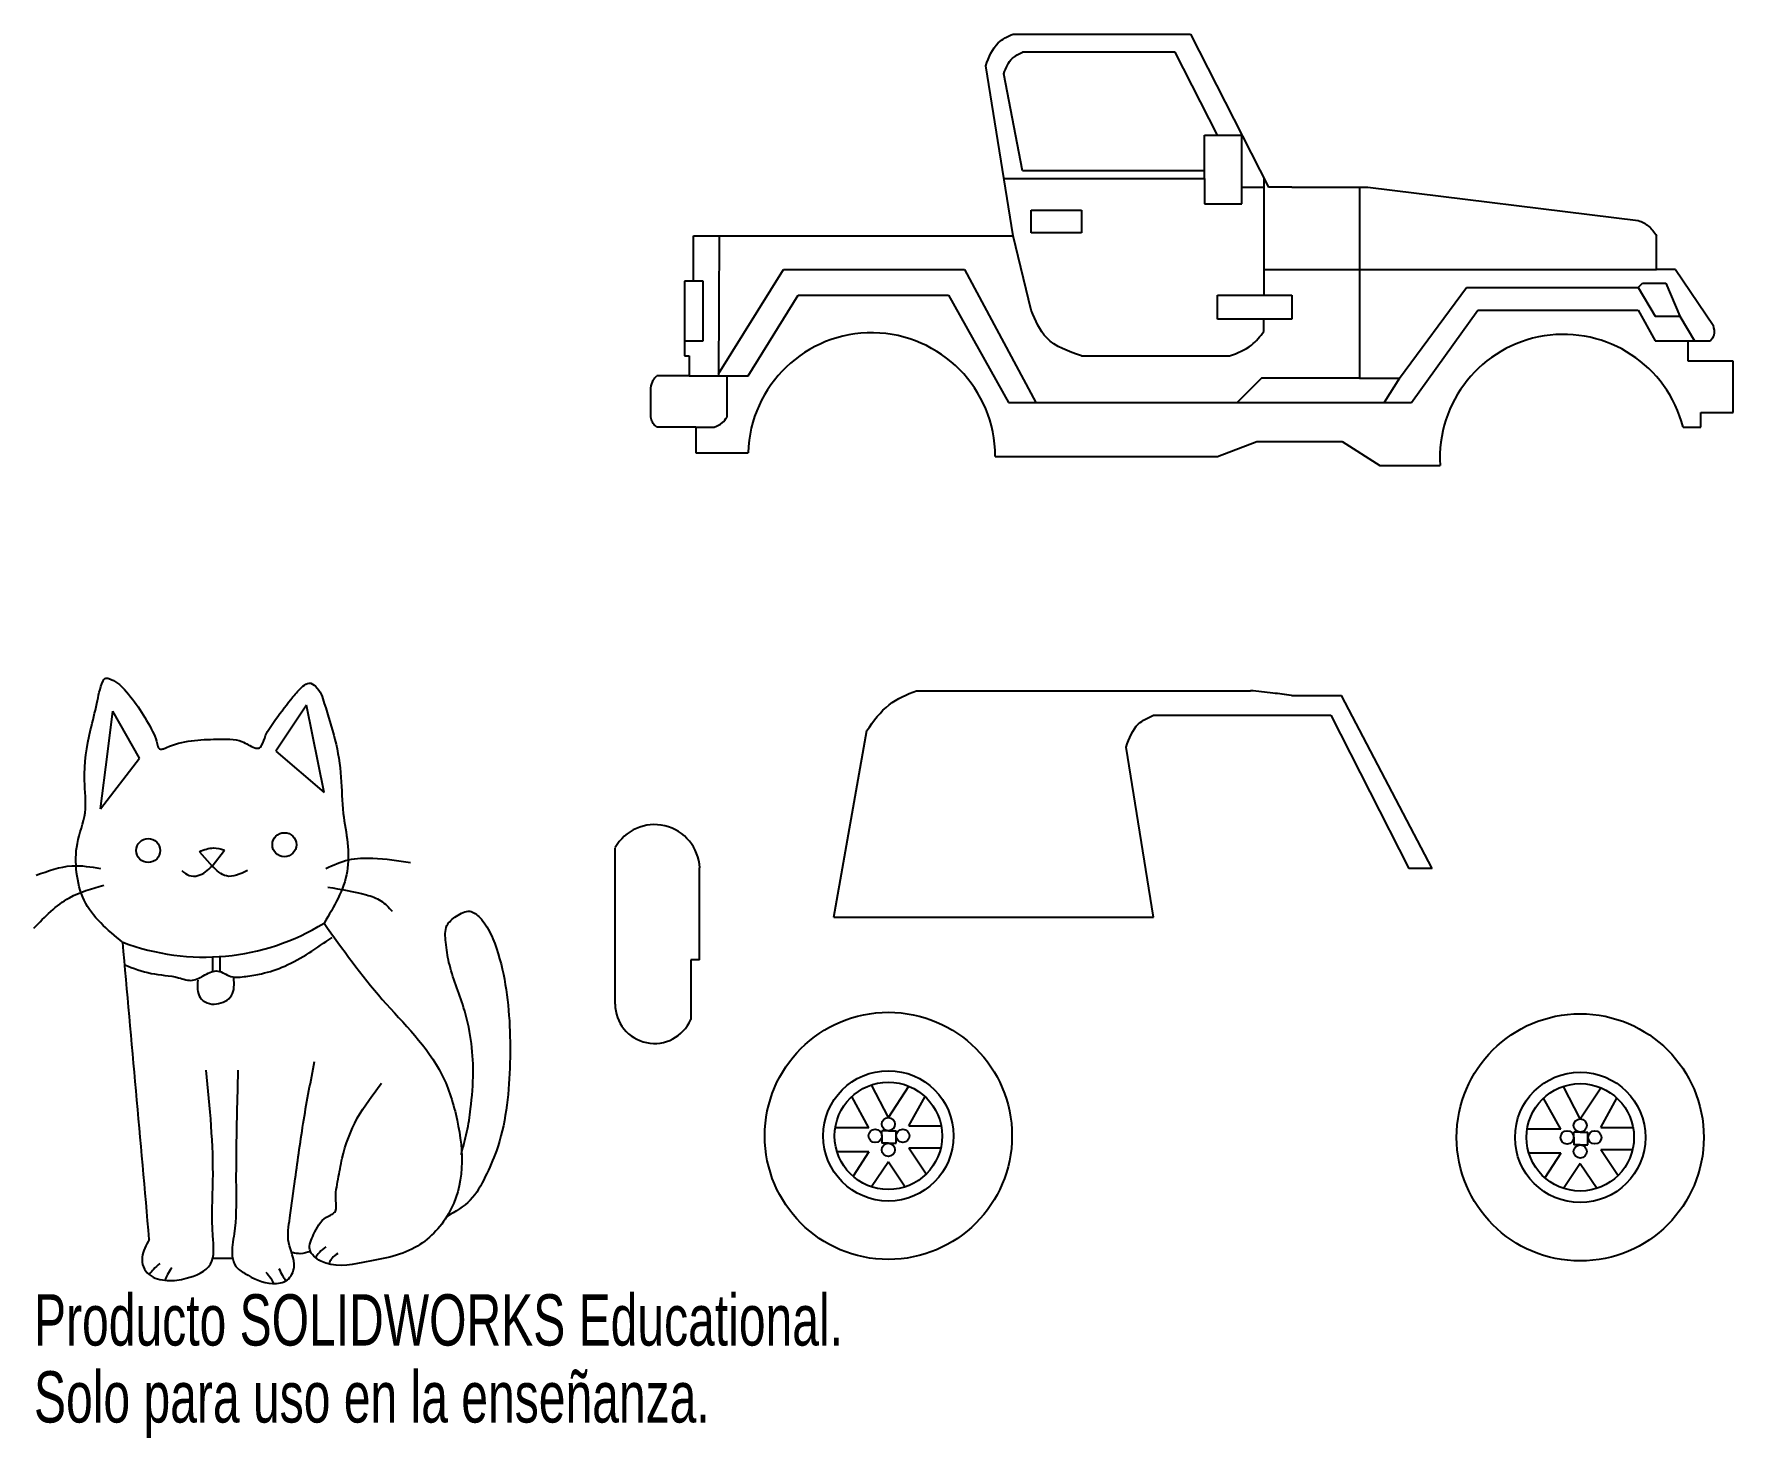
# Model space of a CAD drawing. Header units: millimetres. Extents: x 3 to 163, y -9 to 123.
import ezdxf

# ---------------------------------------------------------------- set-up
doc = ezdxf.new("R2010")
doc.units = ezdxf.units.MM
doc.styles.add('SLDTEXTSTYLE0', font='TXT', dxfattribs={"width": 0.7})

msp = doc.modelspace()

# ---------------------------------------------------------------- linework, layer by layer
at = {"color": 7, "linetype": 'Continuous'}
for p, q in [((95.47, 122.81), (112.17, 122.81)), ((112.17, 122.81), (119.51, 108.38)), ((110.74, 121.09), (96.36, 121.09)), ((114.73, 113.29), (110.74, 121.09)), ((95.47, 103.79), (92.89, 119.81)), ((96.36, 109.91), (94.59, 119.07)), ((113.5, 109.21), (113.5, 113.29)), ((113.5, 113.29), (117.01, 113.29)), ((117.01, 108.38), (117.01, 113.29)), ((94.59, 109.21), (113.5, 109.21)), ((113.5, 109.91), (96.36, 109.91)), ((113.5, 109.21), (113.5, 106.81)), ((119.09, 109.21), (119.09, 98.22)), ((117.01, 106.81), (117.01, 108.38)), ((117.01, 108.38), (119.09, 108.38)), ((121.72, 108.38), (119.51, 108.38)), ((121.72, 108.38), (128.89, 108.38)), ((128.08, 108.38), (128.08, 90.38)), ((128.89, 108.38), (154.35, 105.25)), ((97.18, 106.22), (101.91, 106.22)), ((97.18, 104.07), (97.18, 106.22)), ((101.91, 106.22), (101.91, 104.07)), ((113.5, 106.81), (117.01, 106.81)), ((101.91, 104.07), (97.18, 104.07)), ((65.37, 99.53), (65.38, 103.79)), ((65.38, 103.79), (95.47, 103.79)), ((67.79, 103.79), (67.73, 90.62)), ((97.18, 96.78), (95.47, 103.79)), ((156.07, 100.61), (156.07, 103.79)), ((65.37, 99.53), (64.52, 99.53)), ((64.52, 99.53), (64.52, 93.91)), ((66.26, 99.53), (65.37, 99.53)), ((66.26, 93.91), (66.26, 99.53)), ((67.73, 90.81), (73.84, 100.61)), ((73.84, 100.61), (90.89, 100.61)), ((90.89, 100.61), (97.6, 88.1)), ((119.09, 100.61), (156.07, 100.61)), ((154.35, 98.94), (154.75, 99.33)), ((154.75, 99.33), (156.93, 99.33)), ((157.86, 100.61), (156.07, 100.61)), ((156.93, 99.33), (158.25, 96.24)), ((157.86, 100.61), (161.39, 95.37)), ((70.51, 90.62), (75.21, 98.22)), ((75.21, 98.22), (89.39, 98.22)), ((89.39, 98.22), (95.04, 88.1)), ((114.73, 95.95), (114.73, 98.22)), ((114.73, 98.22), (119.09, 98.22)), ((119.09, 98.22), (121.72, 98.22)), ((121.72, 98.22), (121.72, 95.95)), ((131.86, 90.38), (138.17, 98.94)), ((138.17, 98.94), (154.35, 98.94)), ((154.35, 98.94), (155.95, 96.24)), ((132.99, 88.1), (139.23, 96.78)), ((139.23, 96.78), (154.35, 96.78)), ((154.35, 96.78), (155.95, 93.91)), ((155.95, 96.24), (158.25, 96.24)), ((158.25, 96.24), (159.63, 93.91)), ((121.72, 95.95), (114.73, 95.95)), ((119.09, 94.8), (119.09, 95.95)), ((64.52, 93.91), (66.26, 93.91)), ((64.52, 93.91), (64.52, 92.48)), ((155.95, 93.91), (159.04, 93.91)), ((159.04, 91.99), (159.04, 93.91)), ((159.04, 93.91), (161.15, 93.91)), ((64.52, 92.48), (64.95, 92.48)), ((64.95, 92.48), (64.95, 90.62)), ((101.91, 92.48), (115.84, 92.48)), ((163.27, 91.99), (159.04, 91.99)), ((163.27, 87.17), (163.27, 91.99)), ((64.95, 90.62), (61.91, 90.62)), ((64.95, 90.62), (70.51, 90.62)), ((68.5, 90.62), (68.5, 86.72)), ((118.85, 90.38), (116.57, 88.1)), ((128.08, 90.38), (118.85, 90.38)), ((128.08, 90.38), (131.86, 90.38)), ((131.86, 90.38), (130.42, 88.1)), ((61.34, 86.72), (61.34, 89.46)), ((95.04, 88.1), (132.99, 88.1)), ((160.23, 85.78), (160.23, 87.17)), ((160.23, 87.17), (163.27, 87.17)), ((65.6, 85.78), (61.91, 85.78)), ((65.6, 85.78), (67.32, 85.78)), ((65.6, 85.78), (65.6, 83.36)), ((158.57, 85.78), (160.23, 85.78)), ((65.6, 83.36), (70.51, 83.36)), ((114.73, 83.02), (118.41, 84.43)), ((118.41, 84.43), (126.46, 84.43)), ((126.46, 84.43), (130.01, 82.17)), ((93.77, 83.02), (114.73, 83.02)), ((130.01, 82.17), (135.69, 82.17)), ((86.37, 60.95), (117.81, 60.95)), ((28.93, 59.59), (26.03, 55.26)), ((30.57, 51.36), (28.93, 59.59)), ((121.7, 60.5), (126.4, 60.5)), ((134.93, 44.21), (126.4, 60.5)), ((13.2, 54.58), (10.67, 59.03)), ((108.68, 58.64), (125.38, 58.64)), ((125.38, 58.64), (132.73, 44.21)), ((78.59, 39.62), (81.69, 57.19)), ((9.52, 49.81), (13.2, 54.58)), ((26.03, 55.26), (30.57, 51.36)), ((108.68, 39.62), (106.1, 55.64)), ((18.83, 45.78), (20.02, 44.43)), ((20.02, 44.43), (21.18, 45.93)), ((57.98, 31.43), (57.98, 46.16)), ((65.94, 35.59), (65.94, 44.26)), ((134.93, 44.21), (132.73, 44.21)), ((78.59, 39.62), (108.68, 39.62)), ((20.1, 34.52), (20.1, 35.86)), ((20.77, 34.49), (20.77, 35.89)), ((65.94, 35.59), (65.1, 35.59)), ((65.1, 35.59), (65.1, 29.97)), ((81.89, 19.77), (80.27, 22.71)), ((83.72, 20.74), (82.13, 23.82)), ((83.72, 20.74), (85.65, 23.69)), ((85.65, 19.96), (87.17, 22.71)), ((147.06, 19.63), (145.43, 22.57)), ((148.88, 20.6), (147.3, 23.67)), ((148.88, 20.6), (150.81, 23.54)), ((150.81, 19.81), (152.33, 22.57)), ((81.89, 19.77), (78.71, 19.77)), ((83.72, 19.5), (83.11, 19.5)), ((83.11, 19.01), (83.11, 19.5)), ((83.72, 19.5), (84.44, 19.5)), ((84.44, 18.31), (84.44, 19.5)), ((85.65, 19.96), (88.69, 19.96)), ((147.06, 19.63), (143.88, 19.63)), ((148.88, 19.36), (148.27, 19.36)), ((148.27, 18.87), (148.27, 19.36)), ((148.88, 19.36), (149.6, 19.36)), ((149.6, 18.16), (149.6, 19.36)), ((150.81, 19.81), (153.85, 19.81)), ((83.11, 19.01), (83.11, 18.31)), ((83.72, 18.31), (83.11, 18.31)), ((83.72, 18.31), (84.44, 18.31)), ((85.65, 17.88), (88.65, 17.88)), ((85.65, 17.88), (87.29, 15.43)), ((148.27, 18.87), (148.27, 18.16)), ((148.88, 18.16), (148.27, 18.16)), ((148.88, 18.16), (149.6, 18.16)), ((150.81, 17.73), (153.82, 17.73)), ((150.81, 17.73), (152.45, 15.28)), ((81.89, 17.51), (78.88, 17.51)), ((81.89, 17.51), (80.39, 15.2)), ((83.72, 16.57), (82.13, 14.21)), ((83.72, 16.57), (85.31, 14.21)), ((147.06, 17.37), (144.05, 17.37)), ((147.06, 17.37), (145.55, 15.06)), ((148.88, 16.42), (147.3, 14.06)), ((148.88, 16.42), (150.47, 14.06)), ((20.02, 7.5), (21.93, 7.5))]:
    msp.add_line(p, q, dxfattribs=at)
at = {"color": 7, "linetype": 'Continuous', "flags": 128}
msp.add_lwpolyline([(9.52, 49.81), (10.17, 54.97), (10.67, 59.03)], dxfattribs=at)
at = {"color": 7, "linetype": 'Continuous'}
for centre, radius in [((14.01, 45.89), 1.13), ((26.83, 46.44), 1.13), ((83.72, 19.01), 11.64), ((148.88, 18.87), 11.64), ((83.72, 19.01), 6.14), ((83.72, 19.01), 5.06), ((148.88, 18.87), 6.14), ((148.88, 18.87), 5.06), ((82.48, 19.01), 0.627), ((83.72, 20.12), 0.621), ((85.08, 19.01), 0.621), ((147.65, 18.87), 0.627), ((148.88, 19.98), 0.621), ((150.25, 18.87), 0.621), ((83.72, 17.69), 0.621), ((148.88, 17.54), 0.621)]:
    msp.add_circle(centre, radius, dxfattribs=at)
for centre, radius, start, end in [((82.14, 83.02), 11.64, 0, 178.3023), ((147.3, 82.87), 11.64, 14.4812, 183.4585), ((61.69, 44.07), 4.26, 2.5478, 150.5745), ((19.27, 57.41), 21.56, 249.1768, 301.6018), ((-8216.33, -712.91), 8262.06, 5.014413, 5.209375), ((61.69, 31.43), 3.71, 180, 336.7804)]:
    msp.add_arc(centre, radius, start, end, dxfattribs=at)
for points, knots in [([(92.89, 119.81), (93.18, 120.62), (93.68, 121.97), (94.96, 122.57), (95.47, 122.81)], [0, 0, 0, 0, 0.601946, 1, 1, 1, 1]), ([(94.59, 119.07), (94.8, 119.62), (95.14, 120.53), (96.01, 120.93), (96.36, 121.09)], [0, 0, 0, 0, 0.5965627, 1, 1, 1, 1]), ([(154.35, 105.25), (154.7, 105.1), (155.41, 104.78), (155.85, 104.13), (156.07, 103.79)], [0, 0, 0, 0, 0.480908, 1, 1, 1, 1]), ([(101.91, 92.48), (100.68, 92.91), (98.47, 93.68), (97.57, 95.82), (97.18, 96.78)], [0, 0, 0, 0, 0.555129, 1, 1, 1, 1]), ([(115.84, 92.48), (116.59, 92.76), (117.89, 93.24), (118.73, 94.33), (119.09, 94.8)], [0, 0, 0, 0, 0.573339, 1, 1, 1, 1]), ([(161.39, 95.37), (161.46, 95.05), (161.59, 94.52), (161.28, 94.08), (161.15, 93.91)], [0, 0, 0, 0, 0.601051, 1, 1, 1, 1]), ([(61.34, 89.46), (61.4, 89.72), (61.49, 90.15), (61.79, 90.49), (61.91, 90.62)], [0, 0, 0, 0, 0.5861736, 1, 1, 1, 1]), ([(61.91, 85.78), (61.75, 85.92), (61.45, 86.17), (61.38, 86.55), (61.34, 86.72)], [0, 0, 0, 0, 0.551047, 1, 1, 1, 1]), ([(67.32, 85.78), (67.6, 85.9), (68.09, 86.09), (68.38, 86.53), (68.5, 86.72)], [0, 0, 0, 0, 0.5727187, 1, 1, 1, 1]), ([(11.6, 37.25), (10.17, 38.43), (8.01, 40.21), (7.16, 43.83), (7.16, 46.67), (8.34, 49.44), (7.81, 53.1), (8.35, 56.53), (9.2, 59.65), (9.44, 61.24), (9.92, 62.18), (10.85, 61.98), (12.49, 60.41), (13.88, 58.25), (14.79, 56.35), (14.88, 55.8), (14.99, 55.52), (15.2, 55.4), (15.46, 55.48), (16.35, 55.91), (18.08, 56.32), (20.43, 56.37), (22.61, 56.46), (23.7, 55.65), (24.45, 55.47), (24.85, 55.97), (25.08, 56.98), (26.19, 58.49), (27.35, 60.07), (28.35, 61.21), (29.17, 61.81), (30.18, 61.14), (30.75, 59.17), (31.7, 56.36), (32.24, 52.85), (32.26, 49.57), (32.86, 46.66), (32.92, 42.97), (31.51, 40.61), (30.57, 39.04)], [0, 0, 0, 0, 0.069987, 0.105367, 0.140858, 0.179812, 0.219531, 0.282011, 0.315273, 0.344146, 0.34782, 0.35246, 0.375998, 0.438147, 0.450816, 0.45751, 0.460119, 0.46224, 0.466138, 0.47005, 0.501607, 0.532993, 0.563997, 0.581564, 0.586362, 0.591086, 0.604084, 0.627329, 0.662485, 0.680194, 0.688942, 0.697649, 0.721206, 0.767558, 0.814313, 0.858871, 0.895418, 0.93052, 1, 1, 1, 1]), ([(81.69, 57.19), (82.33, 58.09), (83.53, 59.79), (85.46, 60.58), (86.37, 60.95)], [0, 0, 0, 0, 0.527769, 1, 1, 1, 1]), ([(121.7, 60.5), (121.11, 60.57), (119.82, 60.75), (118.52, 60.88), (117.81, 60.95)], [0, 0, 0, 0, 0.454502, 1, 1, 1, 1]), ([(106.1, 55.64), (106.4, 56.45), (106.89, 57.81), (108.17, 58.41), (108.68, 58.64)], [0, 0, 0, 0, 0.601946, 1, 1, 1, 1]), ([(18.83, 45.78), (19.28, 45.96), (20.05, 46.27), (20.84, 46.03), (21.18, 45.93)], [0, 0, 0, 0, 0.574731, 1, 1, 1, 1]), ([(30.74, 44.2), (31.44, 44.52), (32.84, 45.16), (35.61, 45.24), (37.54, 44.93), (38.71, 44.75)], [0, 0, 0, 0, 0.279869, 0.561395, 1, 1, 1, 1]), ([(3.46, 43.57), (4.57, 43.97), (6.55, 44.7), (8.61, 44.35), (9.52, 44.2)], [0, 0, 0, 0, 0.560314, 1, 1, 1, 1]), ([(17.18, 44), (17.4, 43.81), (17.82, 43.45), (19.01, 43.46), (19.62, 44.05), (20.02, 44.43)], [0, 0, 0, 0, 0.251324, 0.504813, 1, 1, 1, 1]), ([(23.37, 44), (22.67, 43.67), (21.43, 43.09), (20.45, 44.02), (20.02, 44.43)], [0, 0, 0, 0, 0.557279, 1, 1, 1, 1]), ([(3.25, 38.58), (4.29, 39.66), (6.14, 41.59), (8.69, 42.31), (9.82, 42.62)], [0, 0, 0, 0, 0.560709, 1, 1, 1, 1]), ([(30.93, 42.44), (32.14, 42.24), (33.83, 41.97), (35.99, 41.27), (36.65, 40.53), (36.98, 40.17)], [0, 0, 0, 0, 0.558306, 0.781506, 1, 1, 1, 1]), ([(43.47, 17.25), (43.67, 17.96), (44.08, 19.37), (44.45, 21.97), (44.78, 25.91), (44.11, 30.62), (42.4, 34.53), (42.03, 37.09), (41.89, 38.83), (43.02, 39.75), (44.25, 40.43), (45.23, 39.65), (46.02, 38.62), (46.96, 36.51), (48.03, 32.01), (48.24, 25.41), (47.58, 19.17), (45.79, 15.17), (44.51, 12.76), (42.94, 11.88), (42.15, 11.43)], [0, 0, 0, 0, 0.039005, 0.078255, 0.139894, 0.24961, 0.328513, 0.362955, 0.390815, 0.413365, 0.437186, 0.45695, 0.472433, 0.507516, 0.577986, 0.718383, 0.858918, 0.905709, 0.952527, 1, 1, 1, 1]), ([(30.57, 39.04), (32.31, 36.6), (35.8, 31.7), (41.46, 26.38), (43.22, 20.5), (43.83, 15.99), (42.65, 11.48), (39.14, 7.91), (34.63, 7.19), (31, 6.45), (28.88, 8.22), (29.69, 9.94), (30.35, 11.27), (31.86, 11.79), (31.55, 13.33), (31.92, 14.9), (32.34, 17.58), (33.53, 20.76), (35.16, 22.9), (35.98, 23.96)], [0, 0, 0, 0, 0.140566, 0.281451, 0.351599, 0.422544, 0.492383, 0.561953, 0.64143, 0.703239, 0.72645, 0.749407, 0.780892, 0.79669, 0.812019, 0.84357, 0.874969, 0.937575, 1, 1, 1, 1]), ([(11.8, 35.11), (12.62, 34.8), (14.27, 34.17), (16.44, 34.12), (18.19, 33.46), (19.32, 34.2), (20.61, 34.79), (21.79, 33.81), (23.25, 34.05), (24.95, 34.29), (27.83, 35.27), (29.89, 36.71), (31.32, 37.71)], [0, 0, 0, 0, 0.125711, 0.250664, 0.314777, 0.374733, 0.436915, 0.500231, 0.568583, 0.639742, 0.750038, 1, 1, 1, 1]), ([(18.68, 33.69), (18.63, 33.09), (18.57, 32.18), (19.56, 31.45), (20.68, 31.35), (22.18, 32.1), (22.11, 33.3), (22.07, 33.91)], [0, 0, 0, 0, 0.2504257, 0.3738169, 0.5042246, 0.7473724, 1, 1, 1, 1]), ([(22.46, 25.21), (22.41, 23.34), (22.31, 19.6), (22.25, 14.47), (22.33, 10.48), (21.76, 8.06), (22.18, 6.63), (23.6, 5.72), (25.19, 4.95), (27.24, 5.22), (28.07, 7.01), (26.97, 8.91), (27.43, 11.75), (27.94, 15.57), (28.61, 20.52), (29.32, 24.19), (29.68, 26.02)], [0, 0, 0, 0, 0.125225, 0.25029, 0.344128, 0.391281, 0.414284, 0.437879, 0.500056, 0.532102, 0.562456, 0.614503, 0.667127, 0.749704, 0.874888, 1, 1, 1, 1]), ([(14.11, 9.25), (13.81, 8.71), (13.36, 7.9), (13.47, 6.64), (14.24, 5.64), (15.83, 5.29), (17.83, 5.54), (20.43, 6.65), (19.89, 10.59), (20.33, 16.43), (19.82, 21.69), (19.47, 25.21)], [0, 0, 0, 0, 0.064103, 0.095994, 0.128081, 0.191727, 0.255715, 0.349936, 0.444755, 0.628769, 1, 1, 1, 1]), ([(29.28, 8.12), (28.97, 8.02), (28.41, 7.84), (27.84, 7.96), (27.6, 8.01)], [0, 0, 0, 0, 0.565899, 1, 1, 1, 1]), ([(30.74, 8.56), (30.53, 8.39), (30.14, 8.09), (29.87, 7.68), (29.75, 7.5)], [0, 0, 0, 0, 0.558944, 1, 1, 1, 1]), ([(15.11, 6.98), (14.9, 6.8), (14.52, 6.5), (14.24, 6.11), (14.11, 5.94)], [0, 0, 0, 0, 0.560082, 1, 1, 1, 1]), ([(16.24, 6.58), (16.08, 6.38), (15.81, 6.02), (15.67, 5.6), (15.6, 5.41)], [0, 0, 0, 0, 0.5601576, 1, 1, 1, 1]), ([(26.31, 6.51), (26.42, 6.29), (26.63, 5.9), (26.85, 5.52), (26.95, 5.35)], [0, 0, 0, 0, 0.55999, 1, 1, 1, 1]), ([(31.87, 7.93), (31.67, 7.8), (31.31, 7.58), (31.14, 7.2), (31.06, 7.04)], [0, 0, 0, 0, 0.560181, 1, 1, 1, 1]), ([(25.1, 6.17), (25.26, 5.99), (25.55, 5.67), (25.72, 5.28), (25.8, 5.11)], [0, 0, 0, 0, 0.55912, 1, 1, 1, 1])]:
    msp.add_open_spline(points, degree=3, knots=knots, dxfattribs=at)

# ---------------------------------------------------------------- texts
at = {"color": 7, "linetype": 'Continuous', "char_height": 4.8336, "attachment_point": 1, "style": 'SLDTEXTSTYLE0'}
for s, insert in [('Producto SOLIDWORKS Educational.', (3.25, 4.09)), ('Solo para uso en la enseñanza.', (3.25, -3.16))]:
    msp.add_mtext(s, dxfattribs=dict(at, insert=insert))

doc.saveas('drawing.dxf')
